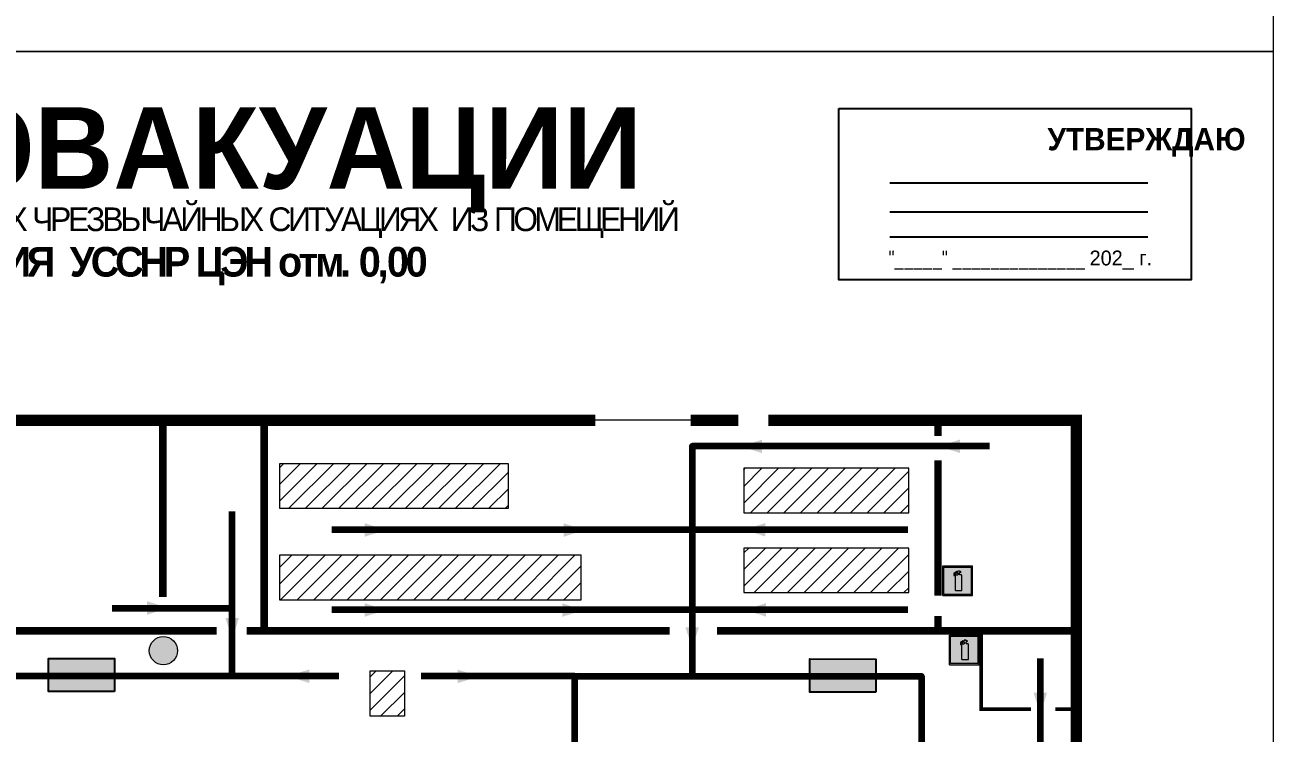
# Model space of a CAD drawing. Header units: millimetres. Extents: x 13810 to 67229, y 12374 to 21950.
# Drawn here: x 19923.1 to 20259.6, y 13968.1 to 14159.1 of the extents above; entities that cross this region are included whole.
import ezdxf

# ---------------------------------------------------------------- set-up
doc = ezdxf.new("R2010")
doc.units = ezdxf.units.MM
doc.layers.add('План_Штампы', color=7, linetype='Continuous')
doc.styles.add('обычный', font='arial.ttf')

# ---------------------------------------------------------------- blocks, each defined once
blk = doc.blocks.new('A$C7B8C2D5B')
at = {"lineweight": 0}
h = blk.add_hatch(color=5, dxfattribs=at)
h.dxf.hatch_style = 1
h.paths.add_polyline_path([(1.4, -3.02, 1), (-2.11, -3.02, 1)])
at = {"color": 5, "lineweight": 0}
blk.add_circle((-0.36, -3.02), 1.75, dxfattribs=at)
blk = doc.blocks.new('A$C3AD82952')
at = {"true_color": 0xf5f5ff}
h = blk.add_hatch(color=7, dxfattribs=at)
h.dxf.hatch_style = 1
h.paths.add_polyline_path([(8.21, 8.73, 0.414214), (7.89, 9.05), (7.22, 9.05), (7.22, 9.92), (7.59, 9.92, 1), (7.57, 10.36), (7.22, 10.36), (7.22, 10.6), (6.43, 10.6), (6.43, 10.36), (6.01, 10.36), (4.74, 9.59), (4.74, 8.69), (4.98, 8.73), (4.98, 9.26), (6.12, 9.91), (6.43, 9.91), (6.43, 9.05), (5.76, 9.05, 0.414214), (5.44, 8.73), (5.44, 2.2), (8.21, 2.2)], flags=0)
h.paths.add_polyline_path([(12.8, 12.8), (0, 12.8), (0, 0), (12.8, 0)])
h.paths.add_polyline_path([(0.51, 12.29), (12.29, 12.29), (12.29, 0.51), (0.51, 0.51)], flags=16)
h.paths.add_polyline_path([(4.74, 9.59), (6.01, 10.36), (6.43, 10.36), (6.43, 10.6), (7.22, 10.6), (7.22, 10.36), (7.59, 10.36, -0.94586), (7.59, 9.92), (7.22, 9.92), (7.22, 9.05), (7.89, 9.05, -0.414214), (8.21, 8.73), (8.21, 2.2), (5.44, 2.2), (5.44, 8.73, -0.414214), (5.76, 9.05), (6.43, 9.05), (6.43, 9.91), (6.12, 9.91), (4.98, 9.26), (4.98, 8.73), (4.74, 8.69)], flags=0)
h = blk.add_hatch(color=242)
h.dxf.hatch_style = 1
h.paths.add_polyline_path([(12.29, 12.29), (0.51, 12.29), (0.51, 0.51), (12.29, 0.51)])
h.paths.add_polyline_path([(4.74, 8.69), (4.74, 9.59), (6.01, 10.36), (6.43, 10.36), (6.43, 10.6), (7.22, 10.6), (7.22, 10.36), (7.59, 10.36, -0.94586), (7.59, 9.92), (7.22, 9.92), (7.22, 9.05), (7.89, 9.05, -0.414214), (8.21, 8.73), (8.21, 2.2), (5.44, 2.2), (5.44, 8.73, -0.414214), (5.76, 9.05), (6.43, 9.05), (6.43, 9.91), (6.12, 9.91), (4.98, 9.26), (4.98, 8.73)], flags=16)
h = blk.add_hatch(color=7, dxfattribs=at)
h.dxf.hatch_style = 1
h.paths.add_polyline_path([(8.21, 8.73, 0.414214), (7.89, 9.05), (7.22, 9.05), (7.22, 9.92), (7.59, 9.92, 1), (7.57, 10.36), (7.22, 10.36), (7.22, 10.6), (6.43, 10.6), (6.43, 10.36), (6.01, 10.36), (4.74, 9.59), (4.74, 8.69), (4.98, 8.73), (4.98, 9.26), (6.12, 9.91), (6.43, 9.91), (6.43, 9.05), (5.76, 9.05, 0.414214), (5.44, 8.73), (5.44, 2.2), (8.21, 2.2)])
at = {"color": 242, "lineweight": 5}
for p, q in [((0, 0), (0, 12.8)), ((0, 12.8), (12.8, 12.8)), ((12.8, 0), (12.8, 12.8)), ((6.01, 10.36), (4.74, 9.59)), ((4.74, 9.59), (4.74, 8.69)), ((4.74, 8.69), (4.98, 8.73)), ((4.98, 9.26), (6.12, 9.91)), ((4.98, 8.73), (4.98, 9.26)), ((5.44, 2.2), (5.44, 8.73)), ((5.76, 9.05), (6.43, 9.05)), ((6.01, 10.36), (6.43, 10.36)), ((6.12, 9.91), (6.43, 9.91)), ((7.22, 10.6), (6.43, 10.6)), ((6.43, 10.6), (6.43, 10.36)), ((6.43, 9.91), (6.43, 9.05)), ((7.22, 10.36), (7.22, 10.6)), ((7.59, 10.36), (7.22, 10.36)), ((7.22, 9.05), (7.22, 9.92)), ((7.59, 9.92), (7.22, 9.92)), ((7.89, 9.05), (7.22, 9.05)), ((8.21, 2.2), (8.21, 8.73)), ((0, 0), (12.8, 0)), ((5.44, 2.2), (8.21, 2.2))]:
    blk.add_line(p, q, dxfattribs=at)
blk.add_lwpolyline([(0.51, 12.29), (12.29, 12.29), (12.29, 0.51), (0.51, 0.51)], close=True, dxfattribs=at)
for centre, radius, start, end in [((5.76, 8.73), 0.32, 90, 180), ((7.58, 10.14), 0.223, 273.1875, 86.8125), ((7.89, 8.73), 0.32, 0, 90)]:
    blk.add_arc(centre, radius, start, end, dxfattribs=at)
blk = doc.blocks.new('A$C32E8229D')
at = {"true_color": 0xffffff}
blk.add_hatch(color=7, dxfattribs=at).paths.add_polyline_path([(0, 0), (0, -8), (16, -8), (16, 0)])
h = blk.add_hatch(color=126)
h.paths.add_polyline_path([(0.2, -0.2), (15.8, -0.2), (15.8, -7.8), (0.2, -7.8)])
h.paths.add_polyline_path([(13.49, -2.05), (12.08, -2.05), (11.37, -2.63, 0.162397), (11.29, -2.84), (11.29, -3.63), (10.35, -3.63), (10.35, -4.05), (11.68, -4.05), (11.68, -3.48), (12.26, -4.28), (11.29, -5.1), (11.29, -6.78), (11.85, -6.78), (11.85, -5.44), (12.8, -4.64), (12.8, -5.94), (14.46, -5.94), (14.46, -5.39), (13.45, -5.39), (13.45, -3.97), (12.46, -2.59), (13.15, -2.59), (13.69, -3.34), (14.18, -3)], flags=16)
h.paths.add_polyline_path([(10.74, -1.82, 1), (11.8, -1.82, 1)], flags=16)
h.paths.add_polyline_path([(9.39, -3.59), (5.99, -3.59), (6.56, -3.03), (5.91, -3.03), (5.1, -3.83), (5.91, -4.64), (6.56, -4.64), (5.99, -4.09), (9.39, -4.09)], flags=16)
h.paths.add_polyline_path([(4.29, -1.08), (1.72, -1.08), (1.72, -6.6), (4.29, -6.6)], flags=16)
at = {"color": 126}
blk.add_lwpolyline([(16, -8), (0, -8), (0, 0), (16, 0)], close=True, dxfattribs=at)

msp = doc.modelspace()

# ---------------------------------------------------------------- hatches: boundary and pattern name
at = {"lineweight": 0}
h = msp.add_hatch(dxfattribs=at)
h.set_pattern_fill('ANSI31', color=256, angle=180)
h.set_pattern_definition([(225, (41000.2374, 15578.9308), (2.24506403, -2.24506403), [])])
h.paths.add_polyline_path([(20116.93, 14005.94), (20161.43, 14005.94), (20161.43, 14017.96), (20116.93, 14017.96)])
h.paths.add_polyline_path([(20116.93, 14027.47), (20161.43, 14027.47), (20161.43, 14039.49), (20116.93, 14039.49)])
h.paths.add_polyline_path([(19991.74, 14004.01), (20073.05, 14004.01), (20073.05, 14016.02), (19991.74, 14016.02)])
h.paths.add_polyline_path([(19991.74, 14028.7), (20053.45, 14028.7), (20053.45, 14040.71), (19991.74, 14040.71)])
h.paths.add_polyline_path([(20016.17, 13972.58), (20025.45, 13972.58), (20025.45, 13984.83), (20016.17, 13984.83)])
h.paths.add_polyline_path([(19911.34, 13946.45), (19918.8, 13946.45), (19918.8, 13959.84), (19911.34, 13959.84)])
h.paths.add_polyline_path([(19903.88, 13946.45), (19911.34, 13946.45), (19911.34, 13959.84), (19903.88, 13959.84)])
h.paths.add_polyline_path([(19859.85, 13946.45), (19867.31, 13946.45), (19867.31, 13959.84), (19859.85, 13959.84)])
h.paths.add_polyline_path([(19817.93, 13972.99), (19842.57, 13972.99), (19842.57, 13981.32), (19817.93, 13981.32)])
h.paths.add_polyline_path([(19785.63, 13974.67, 1), (19806.78, 13974.67, 1)])
h.paths.add_polyline_path([(19778.74, 13946.01), (19792.12, 13946.01), (19792.12, 13953.47), (19778.74, 13953.47)])
h.paths.add_polyline_path([(19778.74, 13938.55), (19792.12, 13938.55), (19792.12, 13946.01), (19778.74, 13946.01)])

# ---------------------------------------------------------------- linework, layer by layer
at = {"color": 126, "lineweight": 0, "true_color": 0x008754}
for points in [[(19659.64, 14546.92), (20259.64, 14546.92), (20259.64, 14151.92), (19659.64, 14151.92)], [(19659.64, 14151.92), (20259.64, 14151.92), (20259.64, 13756.92), (19659.64, 13756.92)]]:
    msp.add_lwpolyline(points, close=True, dxfattribs=at)
msp.add_lwpolyline([(20142.58, 14136.52), (20237.58, 14136.52), (20237.58, 14090.31), (20142.58, 14090.31)], close=True)
for points in [[(20156.33, 14116.47), (20225.86, 14116.47)], [(20156.33, 14108.71), (20225.86, 14108.71)], [(20156.33, 14101.92), (20225.86, 14101.92)]]:
    msp.add_lwpolyline(points)
at = {"lineweight": 0}
for points, const_width in [([(20076.86, 14052.43), (19920.03, 14052.43)], 3), ([(19960.27, 14004.73), (19960.27, 14051.89)], 2), ([(19987.6, 13995.87), (19987.6, 14051.45)], 2), ([(20099.56, 13878.95), (20206.59, 13878.95), (20206.59, 14052.43), (20123.53, 14052.43)], 3), ([(20115.48, 14052.43), (20102.61, 14052.43)], 3), ([(20169.27, 14052.43), (20169.27, 14048.17)], 2), ([(20169.27, 14041.6), (20169.27, 14005.1)], 2), ([(20169.27, 13995.64), (20169.27, 13999.6)], 2), ([(19974.79, 13995.64), (19876.36, 13995.64)], 2), ([(20096.97, 13995.64), (19982.89, 13995.64)], 2), ([(20206.36, 13995.64), (20109.69, 13995.64)], 2)]:
    msp.add_lwpolyline(points, dxfattribs=dict(at, const_width=const_width))
msp.add_lwpolyline([(20102.61, 14052.43), (20070.52, 14052.43)], dxfattribs=at)
at = {"color": 126, "lineweight": 100, "true_color": 0x008754}
for points in [[(20183.15, 14045.44), (20103.03, 14045.44), (20103.03, 13983.37)], [(19978.99, 13983.37), (19978.99, 14027.8)], [(20103.03, 14022.85), (20005.85, 14022.85)], [(20161.15, 14022.85), (20103.03, 14022.85)], [(19946.64, 14001.78), (19978.99, 14001.78)], [(20103.03, 14001.27), (20005.85, 14001.27)], [(20161.15, 14001.27), (20103.03, 14001.27)], [(20186.42, 13962.19), (20196.9, 13962.19), (20196.9, 13988.14)], [(20007.75, 13983.37), (19848.42, 13983.37)], [(20071.33, 13983.37), (20029.97, 13983.37)], [(20096.45, 13884.46), (20096.45, 13894.72), (20071.33, 13894.72), (20071.33, 13983.37), (20164.83, 13983.37), (20164.83, 13942.15), (20142.37, 13942.15), (20142.37, 13922.8)]]:
    msp.add_lwpolyline(points, dxfattribs=at)
at = {"lineweight": 0}
for points in [[(20053.45, 14040.71), (19991.74, 14040.71), (19991.74, 14028.7), (20053.45, 14028.7)], [(20161.43, 14039.49), (20116.93, 14039.49), (20116.93, 14027.47), (20161.43, 14027.47)], [(20161.43, 14017.96), (20116.93, 14017.96), (20116.93, 14005.94), (20161.43, 14005.94)], [(20073.05, 14016.02), (19991.74, 14016.02), (19991.74, 14004.01), (20073.05, 14004.01)], [(20025.45, 13972.58), (20016.17, 13972.58), (20016.17, 13984.83), (20025.45, 13984.83)]]:
    msp.add_lwpolyline(points, close=True, dxfattribs=at)
at = {"lineweight": 100, "const_width": 1}
for points in [[(20194.33, 13974.5), (20180.92, 13974.5), (20180.92, 13995.12)], [(20206.32, 13974.5), (20200.96, 13974.5)]]:
    msp.add_lwpolyline(points, dxfattribs=at)
at = {"layer": 'План_Штампы', "color": 126, "true_color": 0x008754}
for points in [[(20121.86, 14047.23), (20121.86, 14043.57), (20116.24, 14045.38)], [(20175.26, 14047.26), (20175.25, 14043.6), (20169.63, 14045.41)], [(20014.72, 14021), (20014.73, 14024.66), (20020.35, 14022.85)], [(20068.32, 14021), (20068.32, 14024.66), (20073.94, 14022.85)], [(20122.76, 14024.73), (20122.75, 14021.07), (20117.13, 14022.88)], [(19956.02, 13999.97), (19956.03, 14003.63), (19961.65, 14001.82)], [(20014.72, 13999.42), (20014.72, 14003.08), (20020.35, 14001.27)], [(20067.98, 13999.4), (20067.98, 14003.06), (20073.6, 14001.25)], [(20122.91, 14003.12), (20122.9, 13999.46), (20117.28, 14001.27)], [(19977.14, 13999.11), (19980.8, 13999.11), (19978.99, 13993.49)], [(20101.17, 13996.62), (20104.83, 13996.62), (20103.02, 13991)], [(19999.75, 13985.24), (19999.74, 13981.57), (19994.12, 13983.38)], [(20039.77, 13981.51), (20039.78, 13985.17), (20045.4, 13983.36)], [(20195.04, 13978.95), (20198.7, 13978.94), (20196.89, 13973.32)]]:
    msp.add_solid(points, dxfattribs=at)

# ---------------------------------------------------------------- block references
at = {"xscale": 0.625, "yscale": 0.625, "zscale": 0.625}
for p in [(20170.59, 14005.13), (20172.36, 13986.49)]:
    msp.add_blockref('A$C3AD82952', p, dxfattribs=at)
at = {"xscale": 2.177419353276491, "yscale": 2.177419353276491, "zscale": 2.177419353276491, "rotation": 180}
msp.add_blockref('A$C7B8C2D5B', (19959.63, 13983.71), dxfattribs=at)
at = {"layer": 'План_Штампы', "color": 126, "true_color": 0x008754, "xscale": 1.113761976465601, "yscale": 1.113761976465601, "zscale": 1.113761976465601, "rotation": 359.9978653237144}
for p in [(19929.46, 13988.15), (20134.74, 13988.04)]:
    msp.add_blockref('A$C32E8229D', p, dxfattribs=at)

# ---------------------------------------------------------------- texts
at = {"lineweight": 0, "style": 'обычный'}
for s, insert, char_height, width, attachment_point in [('{\\fProxima Nova Rg|b1|i0|c204|p2;ПЛАН ЭВАКУАЦИИ}', (19812.28, 14136.88), 22, 493.8901, 1), ('\\pi-18,l18,t18;{\\fProxima Nova Rg|b1|i0|c204|p2;УТВЕРЖДАЮ\\H1.1997x; }', (20225.52, 14127.4), 6, 126.6484, 5), ('{\\fArial Narrow|b0|i0|c204|p34;"_____" ______________ \\fProxima Nova Rg|b0|i0|c204|p2;202_ г. }', (20191.48, 14095.64), 4, 78.6503, 5)]:
    msp.add_mtext(s, dxfattribs=dict(at, insert=insert, char_height=char_height, width=width, attachment_point=attachment_point))
at = {"color": 0, "lineweight": 0, "insert": (19961.27, 14110.04), "char_height": 8, "width": 449.2158, "attachment_point": 5, "style": 'обычный'}
msp.add_mtext('{\\fArial Black|b1|i0|c204|p34;\\H2x;\\T0.85;  \\fArial Narrow|b0|i0|c204|p34;\\H0.8x;\\W0.9;\\P\\fProxima Nova Rg|b0|i0|c204|p2;\\H0.5x;\\W1;\\C256;ПРИ ПОЖАРЕ  ИЛИ ДРУГИХ ЧРЕЗВЫЧАЙНЫХ СИТУАЦИЯХ  ИЗ ПОМЕЩЕНИЙ \\fProxima Nova Rg|b1|i0|c204|p2;\\H1.25x;\\PЗДАНИЯ  УССНР ЦЭН отм. 0,00}', dxfattribs=at)

doc.saveas('drawing.dxf')
